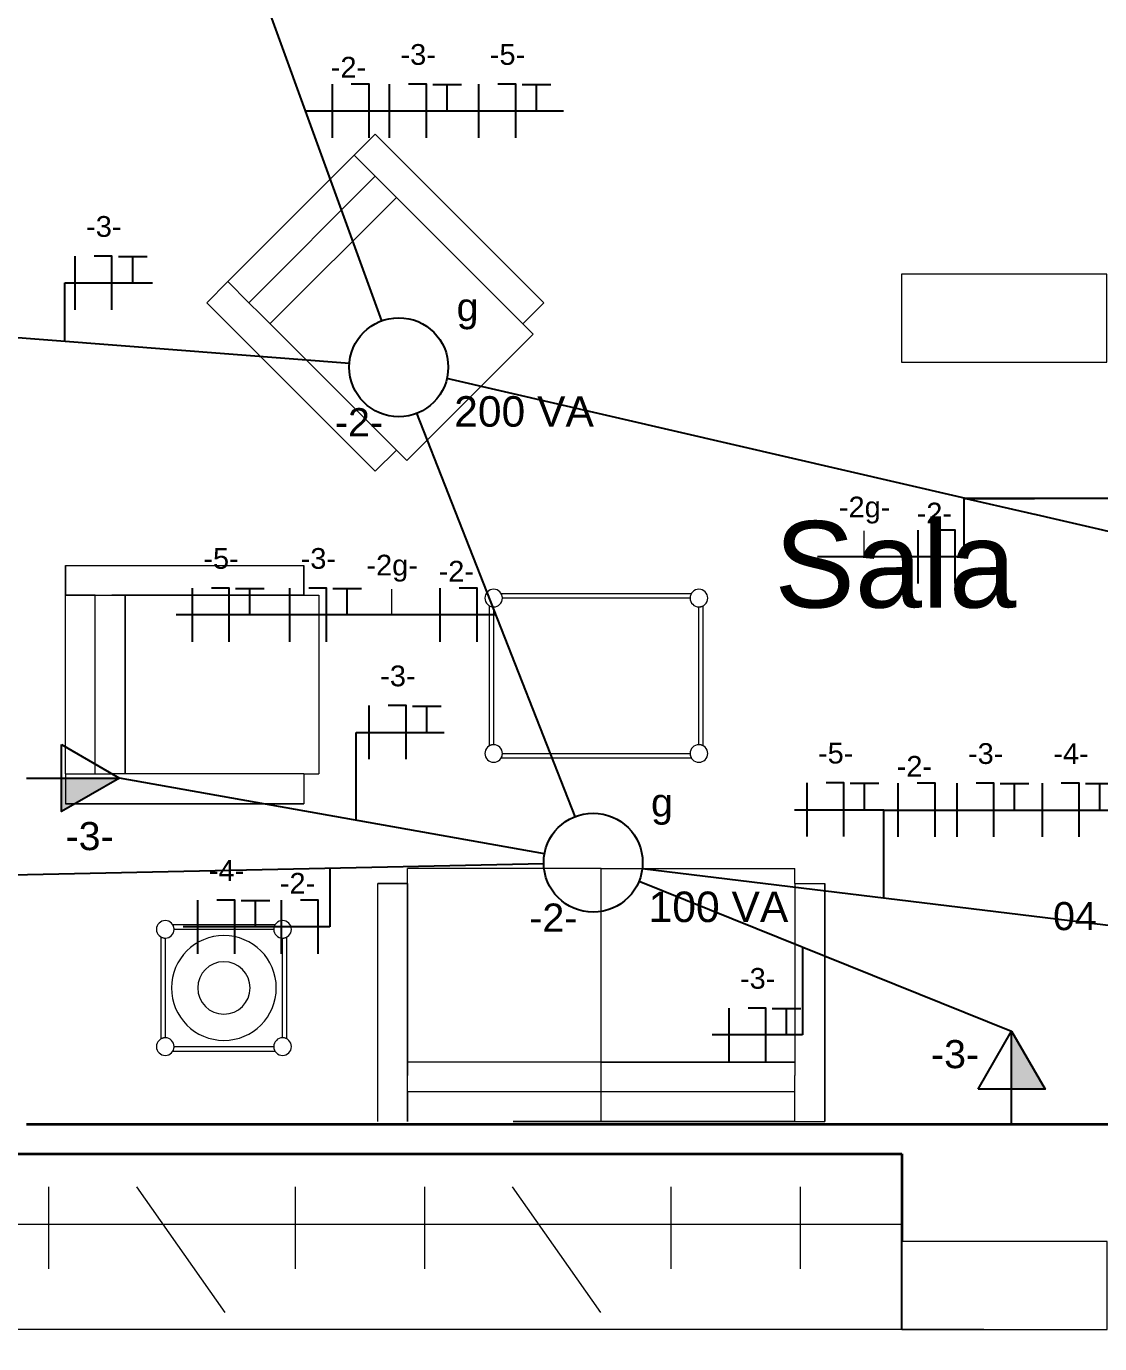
# Model space of a CAD drawing. Header units: metres. Extents: x -182 to 99, y 70 to 117.
# Drawn here: x -5.358 to -1.698, y 85.588 to 90.081 of the extents above; entities that cross this region are included whole.
import ezdxf

# ---------------------------------------------------------------- set-up
doc = ezdxf.new("R2010")
doc.units = ezdxf.units.M
doc.header["$LTSCALE"] = 0.01
for name, color, linetype, lineweight in [('A-ANNO-TEXT', 2, 'Continuous', 9), ('A-DETL', 5, 'Continuous', 9), ('A-WALL', 2, 'Continuous', 9), ('E-LITE-EQPM', 4, 'Continuous', 9), ('G-IMPT', 1, 'Continuous', 9), ('I-FURN', 6, 'Continuous', 9), ('S-COLS', 6, 'Continuous', 9)]:
    doc.layers.add(name, color=color, linetype=linetype, lineweight=lineweight)
for name, color, linetype in [('FIAÇÃO', 10, 'Continuous'), ('Força', 7, 'Continuous'), ('Iluminação', 7, 'Continuous')]:
    doc.layers.add(name, color=color, linetype=linetype)
doc.styles.add('Arial', font='arial.ttf', dxfattribs={"height": 0.29506})
doc.styles.add('Arial_2', font='arial.ttf', dxfattribs={"height": 0.258177})
doc.dimstyles.new('Diagonal', dxfattribs={"dimscale": 0.3048, "dimtxt": 0.258177, "dimasz": 1.025262, "dimexe": 0.984252, "dimexo": 0.615157, "dimgap": 0.04101, "dimtad": 1, "dimrnd": 0.01, "dimzin": 0, "dimdsep": 46, "dimtxsty": 'Arial_2', "dimblk1": 'OBLIQUE', "dimblk2": 'OBLIQUE', "dimsah": 1, "dimcen": 0.09, "dimse1": 1, "dimse2": 1, "dimazin": 0, "dimtfac": 1, "dimtix": 1, "dimtmove": 0, "dimatfit": 3, "dimfxl": 1, "dimtvp": 1, "dimtfill": 1, "dimtolj": 1, "dimtzin": 0, "dimarcsym": 2})

# ---------------------------------------------------------------- blocks, each defined once
blk = doc.blocks.new('Pilar rectangular hormigón - 300 x 700 mm-506285-Nivel 4')
at = {"layer": 'S-COLS'}
for p, q in [((0.15, 0.35), (-0.15, 0.35)), ((-0.15, 0.35), (-0.15, -0.35)), ((0.15, -0.35), (0.15, 0.35)), ((-0.15, -0.35), (0.15, -0.35))]:
    blk.add_line(p, q, dxfattribs=at)
blk = doc.blocks.new('Table basse - Verre - Table basse - Verre 2-350599-Nivel 4')
at = {"layer": 'I-FURN'}
for p, q in [((0.3393, 0.3191), (-0.3087, 0.3191)), ((-0.3497, 0.2781), (-0.3497, -0.1999)), ((-0.3347, 0.2741), (-0.3347, -0.1959)), ((0.3353, 0.3041), (-0.3047, 0.3041)), ((0.3653, -0.1959), (0.3653, 0.2741)), ((0.3803, -0.1999), (0.3803, 0.2781)), ((-0.3087, -0.2409), (0.3393, -0.2409)), ((-0.3047, -0.2259), (0.3353, -0.2259))]:
    blk.add_line(p, q, dxfattribs=at)
for centre, start, end in [((-0.3347, 0.3041), 360, 180), ((0.3653, 0.3041), 360, 180), ((-0.3347, 0.3041), 180, 360), ((0.3653, 0.3041), 180, 360), ((-0.3347, -0.2259), 360, 180), ((0.3653, -0.2259), 360, 180), ((-0.3347, -0.2259), 180, 360), ((0.3653, -0.2259), 180, 360)]:
    blk.add_arc(centre, 0.03, start, end, dxfattribs=at)
for points, knots in [([(-0.3047, 0.3041), (-0.3047, 0.3053), (-0.3048, 0.3075), (-0.3056, 0.3118), (-0.3067, 0.3151), (-0.3076, 0.317), (-0.3078, 0.3175), (-0.3079, 0.3176)], [0, 0, 0, 0, 0.1428571, 0.2857143, 0.5714286, 0.6785714, 0.7142857, 0.7142857, 0.7142857, 0.7142857]), ([(0.3385, 0.3176), (0.3383, 0.3171), (0.3377, 0.3159), (0.3367, 0.3132), (0.3356, 0.3093), (0.3353, 0.3059), (0.3353, 0.3041)], [0.2857143, 0.2857143, 0.2857143, 0.2857143, 0.4285714, 0.5714286, 0.7857143, 1, 1, 1, 1]), ([(-0.3488, 0.2776), (-0.3485, 0.2775), (-0.3477, 0.2771), (-0.3457, 0.2762), (-0.3431, 0.2753), (-0.3399, 0.2746), (-0.3376, 0.2742), (-0.3362, 0.2742), (-0.3356, 0.2741)], [0.1111111, 0.1111111, 0.1111111, 0.1111111, 0.1666667, 0.2222222, 0.3333333, 0.3888889, 0.4444444, 0.4813841, 0.4813841, 0.4813841, 0.4813841]), ([(0.3662, 0.2741), (0.3672, 0.2742), (0.3693, 0.2743), (0.3719, 0.2748), (0.3737, 0.2753), (0.375, 0.2757), (0.3762, 0.2762), (0.3776, 0.2767), (0.3787, 0.2773), (0.3792, 0.2776), (0.3794, 0.2776)], [0.5186863, 0.5186863, 0.5186863, 0.5186863, 0.5833333, 0.6527778, 0.6875, 0.7222222, 0.7569444, 0.7916667, 0.8611111, 0.8888889, 0.8888889, 0.8888889, 0.8888889]), ([(-0.3356, -0.1959), (-0.3366, -0.1959), (-0.3387, -0.1961), (-0.3412, -0.1966), (-0.3431, -0.1971), (-0.3444, -0.1975), (-0.3456, -0.1979), (-0.3469, -0.1985), (-0.348, -0.199), (-0.3486, -0.1993), (-0.3488, -0.1994)], [0.5186159, 0.5186159, 0.5186159, 0.5186159, 0.5833333, 0.6527778, 0.6875, 0.7222222, 0.7569444, 0.7916667, 0.8611111, 0.8888889, 0.8888889, 0.8888889, 0.8888889]), ([(0.3794, -0.1994), (0.3791, -0.1992), (0.3783, -0.1988), (0.3764, -0.1979), (0.3737, -0.197), (0.3705, -0.1963), (0.3683, -0.196), (0.3668, -0.1959), (0.3662, -0.1959)], [0.1111111, 0.1111111, 0.1111111, 0.1111111, 0.1666667, 0.2222222, 0.3333333, 0.3888889, 0.4444444, 0.4813137, 0.4813137, 0.4813137, 0.4813137]), ([(-0.3079, -0.2394), (-0.3076, -0.2389), (-0.3071, -0.2377), (-0.306, -0.2349), (-0.305, -0.231), (-0.3047, -0.2276), (-0.3047, -0.2259)], [0.2857143, 0.2857143, 0.2857143, 0.2857143, 0.4285714, 0.5714286, 0.7857143, 1, 1, 1, 1]), ([(0.3353, -0.2259), (0.3353, -0.227), (0.3355, -0.2293), (0.3362, -0.2336), (0.3373, -0.2369), (0.3382, -0.2387), (0.3385, -0.2392), (0.3385, -0.2394)], [0, 0, 0, 0, 0.1428571, 0.2857143, 0.5714286, 0.6785714, 0.7142857, 0.7142857, 0.7142857, 0.7142857])]:
    blk.add_open_spline(points, degree=3, knots=knots, dxfattribs=at)
blk = doc.blocks.new('Couch02 - 12ZCOU02_dwg-402647-Nivel 4')
at = {"layer": 'G-IMPT'}
for p, q in [((0, 0.762), (0.8128, 0.762)), ((0, 0.762), (0.8128, 0.762)), ((0.8128, 0.6604), (0.8128, 0.762)), ((0.8128, 0.762), (0.8128, 0.6604)), ((0, 0.6604), (0.1016, 0.6604)), ((0.1016, 0.6604), (0, 0.6604)), ((0.1016, 0), (0.1016, 0.6604)), ((0.1016, 0), (0.1016, 0.6604)), ((0.1016, 0.6604), (0.1577, 0.6604)), ((0.1016, 0.6604), (0.1577, 0.6604)), ((0.1577, 0.6604), (0.8128, 0.6604)), ((0.8128, 0.6604), (0.1577, 0.6604)), ((0.2032, 0), (0.2032, 0.6604)), ((0.2032, 0), (0.2032, 0.6604)), ((0.8128, 0.6604), (0.8636, 0.6604)), ((0.8128, 0.6604), (0.8636, 0.6604)), ((0.8636, 0), (0.8636, 0.6604)), ((0.8636, 0), (0.8636, 0.6604)), ((0, 0), (0, 0.3)), ((0, 0.3), (0, -0.6604)), ((0, -0.6604), (0, 0)), ((0, 0), (0.1016, 0)), ((0.1016, -0.6604), (0.1016, 0)), ((0.1016, -0.6604), (0.1016, 0)), ((0.1016, 0), (0.2032, 0)), ((0.2032, 0), (0.2032, -0.6604)), ((0.2032, 0), (0.8636, 0)), ((0.2032, -0.6604), (0.2032, 0)), ((0.8636, 0), (0.8636, -0.6604)), ((0.8636, 0), (0.8636, -0.6604)), ((0, -0.6604), (0, -0.762)), ((0, -0.6604), (0.1016, -0.6604)), ((0, -0.6604), (0, -0.762)), ((0, -0.6604), (0.1016, -0.6604)), ((0.1016, -0.6604), (0.1577, -0.6604)), ((0.1016, -0.6604), (0.1577, -0.6604)), ((0.8128, -0.6604), (0.1577, -0.6604)), ((0.8128, -0.6604), (0.1577, -0.6604)), ((0.8128, -0.6604), (0.8128, -0.762)), ((0.8128, -0.6604), (0.8636, -0.6604)), ((0.8128, -0.6604), (0.8128, -0.762)), ((0.8128, -0.6604), (0.8636, -0.6604)), ((0.8128, -0.762), (0, -0.762)), ((0, -0.762), (0.8128, -0.762))]:
    blk.add_line(p, q, dxfattribs=at)
blk = doc.blocks.new('Couch02 - Couch02-403005-Nivel 4')
blk.add_blockref('Couch02 - 12ZCOU02_dwg-402647-Nivel 4', (0, 0))
blk = doc.blocks.new('Couch01 - 12ZCOU01_dwg-205772-Nivel 4')
at = {"layer": 'G-IMPT'}
for p, q in [((0, 0.3048), (0, 0.4064)), ((0, 0.4064), (0.8128, 0.4064)), ((0, 0.4064), (0, 0.3048)), ((0, 0.4064), (0.8128, 0.4064)), ((0.8128, 0.3048), (0.8128, 0.4064)), ((0.8128, 0.4064), (0.8128, 0.3048)), ((0, -0.3048), (0, 0.3048)), ((0, 0.3048), (0.1016, 0.3048)), ((0, -0.3048), (0, 0.3048)), ((0.1016, 0.3048), (0, 0.3048)), ((0.1016, -0.3048), (0.1016, 0.3048)), ((0.1016, -0.3048), (0.1016, 0.3048)), ((0.1016, 0.3048), (0.1577, 0.3048)), ((0.1016, 0.3048), (0.1577, 0.3048)), ((0.1577, 0.3048), (0.8128, 0.3048)), ((0.8128, 0.3048), (0.1577, 0.3048)), ((0.2032, 0.3048), (0.2032, -0.3048)), ((0.2032, -0.3048), (0.2032, 0.3048)), ((0.8128, 0.3048), (0.8636, 0.3048)), ((0.8128, 0.3048), (0.8636, 0.3048)), ((0.8636, 0.3048), (0.8636, -0.3048)), ((0.8636, 0.3048), (0.8636, -0.3048)), ((0, -0.3048), (0, -0.4064)), ((0, -0.3048), (0.1016, -0.3048)), ((0, -0.3048), (0, -0.4064)), ((0, -0.3048), (0.1016, -0.3048)), ((0.1016, -0.3048), (0.1577, -0.3048)), ((0.1016, -0.3048), (0.1577, -0.3048)), ((0.8128, -0.3048), (0.1577, -0.3048)), ((0.8128, -0.3048), (0.1577, -0.3048)), ((0.8128, -0.3048), (0.8128, -0.4064)), ((0.8128, -0.3048), (0.8636, -0.3048)), ((0.8128, -0.3048), (0.8128, -0.4064)), ((0.8128, -0.3048), (0.8636, -0.3048)), ((0.8128, -0.4064), (0, -0.4064)), ((0, -0.4064), (0.8128, -0.4064))]:
    blk.add_line(p, q, dxfattribs=at)
blk = doc.blocks.new('Couch01 - Couch01-206132-Nivel 4')
blk.add_blockref('Couch01 - 12ZCOU01_dwg-205772-Nivel 4', (0, 0))
blk = doc.blocks.new('Table basse - Verre - Table basse - Verre 3-523687-Nivel 4')
at = {"layer": 'I-FURN'}
for p, q in [((0.1893, 0.2541), (-0.1587, 0.2541)), ((0.1853, 0.2391), (-0.154, 0.2391)), ((-0.1997, 0.2131), (-0.1997, -0.1349)), ((-0.1847, 0.2091), (-0.1847, -0.1309)), ((0.2153, -0.1309), (0.2153, 0.2091)), ((0.2303, -0.1349), (0.2303, 0.2131)), ((-0.1587, -0.1759), (0.1893, -0.1759)), ((-0.154, -0.1609), (0.1853, -0.1609))]:
    blk.add_line(p, q, dxfattribs=at)
for centre, start, end in [((-0.1847, 0.2391), 360, 180), ((-0.1847, 0.2391), 180, 360), ((0.2153, 0.2391), 360, 180), ((0.2153, 0.2391), 180, 360), ((-0.1847, -0.1609), 360, 180), ((0.2153, -0.1609), 360, 180), ((-0.1847, -0.1609), 180, 360), ((0.2153, -0.1609), 180, 360)]:
    blk.add_arc(centre, 0.03, start, end, dxfattribs=at)
for points, knots in [([(-0.1547, 0.2391), (-0.1547, 0.2403), (-0.1548, 0.2425), (-0.1556, 0.2468), (-0.1567, 0.2501), (-0.1576, 0.252), (-0.1578, 0.2525), (-0.1579, 0.2526)], [0, 0, 0, 0, 0.1428571, 0.2857143, 0.5714286, 0.6785714, 0.7142857, 0.7142857, 0.7142857, 0.7142857]), ([(0.1885, 0.2526), (0.1883, 0.2521), (0.1877, 0.2509), (0.1867, 0.2482), (0.1856, 0.2443), (0.1853, 0.2409), (0.1853, 0.2391)], [0.2857143, 0.2857143, 0.2857143, 0.2857143, 0.4285714, 0.5714286, 0.7857143, 1, 1, 1, 1]), ([(-0.1988, 0.2126), (-0.1985, 0.2125), (-0.1977, 0.2121), (-0.1957, 0.2112), (-0.1931, 0.2103), (-0.1899, 0.2096), (-0.1876, 0.2092), (-0.1862, 0.2092), (-0.1856, 0.2091)], [0.1111111, 0.1111111, 0.1111111, 0.1111111, 0.1666667, 0.2222222, 0.3333333, 0.3888889, 0.4444444, 0.4813841, 0.4813841, 0.4813841, 0.4813841]), ([(0.2162, 0.2091), (0.2172, 0.2092), (0.2193, 0.2093), (0.2214, 0.2097), (0.2223, 0.21)], [0.5186863, 0.5186863, 0.5186863, 0.5186863, 0.5833333, 0.6527169, 0.6527169, 0.6527169, 0.6527169]), ([(0.2229, 0.2101), (0.2232, 0.2102), (0.2239, 0.2104), (0.225, 0.2107), (0.2262, 0.2112), (0.2276, 0.2117), (0.2287, 0.2123), (0.2292, 0.2126), (0.2294, 0.2126)], [0.6666667, 0.6666667, 0.6666667, 0.6666667, 0.6875, 0.7222222, 0.7569444, 0.7916667, 0.8611111, 0.8888889, 0.8888889, 0.8888889, 0.8888889]), ([(-0.1856, -0.1309), (-0.1866, -0.1309), (-0.1887, -0.1311), (-0.1912, -0.1316), (-0.1931, -0.1321), (-0.1944, -0.1325), (-0.1956, -0.1329), (-0.1969, -0.1335), (-0.198, -0.134), (-0.1986, -0.1343), (-0.1988, -0.1344)], [0.5186159, 0.5186159, 0.5186159, 0.5186159, 0.5833333, 0.6527778, 0.6875, 0.7222222, 0.7569444, 0.7916667, 0.8611111, 0.8888889, 0.8888889, 0.8888889, 0.8888889]), ([(0.2223, -0.1317), (0.2217, -0.1316), (0.2203, -0.1313), (0.2183, -0.131), (0.2168, -0.1309), (0.2162, -0.1309)], [0.3472831, 0.3472831, 0.3472831, 0.3472831, 0.3888889, 0.4444444, 0.4813137, 0.4813137, 0.4813137, 0.4813137]), ([(0.2294, -0.1344), (0.2291, -0.1342), (0.2283, -0.1338), (0.2264, -0.1329), (0.2244, -0.1322), (0.2229, -0.1318)], [0.1111111, 0.1111111, 0.1111111, 0.1111111, 0.1666667, 0.2222222, 0.3333333, 0.3333333, 0.3333333, 0.3333333]), ([(-0.1579, -0.1744), (-0.1576, -0.1739), (-0.1571, -0.1727), (-0.156, -0.1699), (-0.155, -0.166), (-0.1547, -0.1626), (-0.1547, -0.1609)], [0.2857143, 0.2857143, 0.2857143, 0.2857143, 0.4285714, 0.5714286, 0.7857143, 1, 1, 1, 1]), ([(0.1853, -0.1609), (0.1853, -0.162), (0.1855, -0.1643), (0.1862, -0.1686), (0.1873, -0.1719), (0.1882, -0.1737), (0.1885, -0.1742), (0.1885, -0.1744)], [0, 0, 0, 0, 0.1428571, 0.2857143, 0.5714286, 0.6785714, 0.7142857, 0.7142857, 0.7142857, 0.7142857])]:
    blk.add_open_spline(points, degree=3, knots=knots, dxfattribs=at)
blk = doc.blocks.new('Lampe de bureau - 05 - Incandescente 60 watts -550985-Nivel 4')
at = {"layer": 'E-LITE-EQPM'}
for radius, start, end in [(0.1787, 360, 180), (0.0894, 360, 180), (0.1787, 180, 360), (0.0894, 180, 360)]:
    blk.add_arc((0, 0), radius, start, end, dxfattribs=at)
blk = doc.blocks.new('_Oblique')
at = {"color": 0, "linetype": 'ByBlock', "lineweight": -2}
blk.add_line((-0.5, -0.5), (0.5, 0.5), dxfattribs=at)
blk = doc.blocks.new('*D473')
at = {"color": 0, "lineweight": -2, "transparency": 16777216}
blk.add_line((17.086, 110.44), (17.086, 81.2458), dxfattribs=at)
at = {"layer": 'Defpoints', "color": 0, "transparency": 16777216}
for p in [(8.3862, 110.44), (-2.4818, 81.2458), (17.086, 81.2458)]:
    blk.add_point(p, dxfattribs=at)
at = {"color": 0, "lineweight": -2, "transparency": 16777216, "xscale": 0.3124999999999999, "yscale": 0.3124999999999999, "zscale": 0.3124999999999999}
for p, rotation in [((17.086, 110.44), 90), ((17.086, 81.2458), 270)]:
    blk.add_blockref('_Oblique', p, dxfattribs=dict(at, rotation=rotation))
at = {"color": 0, "transparency": 16777216, "insert": (16.9417, 95.8429), "char_height": 0.25818, "attachment_point": 5, "rotation": 90, "style": 'Arial_2', "bg_fill": 3, "box_fill_scale": 1.1, "bg_fill_color": 256, "bg_fill_true_color": 13158600, "bg_fill_transparency": 0}
blk.add_mtext('\\A1;29.19', dxfattribs=at)
blk = doc.blocks.new('*D571')
at = {"color": 0, "lineweight": -2, "transparency": 16777216}
blk.add_line((-11.7839, 111.63), (-11.7839, 81.2458), dxfattribs=at)
at = {"layer": 'Defpoints', "color": 0, "transparency": 16777216}
for p in [(-4.4829, 111.63), (-11.7839, 81.2458), (-4.4729, 81.2458)]:
    blk.add_point(p, dxfattribs=at)
at = {"color": 0, "lineweight": -2, "transparency": 16777216, "xscale": 0.3124999999999999, "yscale": 0.3124999999999999, "zscale": 0.3124999999999999}
for p, rotation in [((-11.7839, 111.63), 90), ((-11.7839, 81.2458), 270)]:
    blk.add_blockref('_Oblique', p, dxfattribs=dict(at, rotation=rotation))
at = {"color": 0, "transparency": 16777216, "insert": (-11.9283, 96.4379), "char_height": 0.25818, "attachment_point": 5, "rotation": 90, "style": 'Arial_2', "bg_fill": 3, "box_fill_scale": 1.1, "bg_fill_color": 256, "bg_fill_true_color": 13158600, "bg_fill_transparency": 0}
blk.add_mtext('\\A1;30.38', dxfattribs=at)
blk = doc.blocks.new('*D574')
at = {"color": 0, "lineweight": -2, "transparency": 16777216}
blk.add_line((-10.7839, 104.0572), (-10.7839, 86.2359), dxfattribs=at)
at = {"layer": 'Defpoints', "color": 0, "transparency": 16777216}
for p in [(-5.0229, 104.0572), (-10.7839, 86.2359), (-5.0229, 86.2359)]:
    blk.add_point(p, dxfattribs=at)
at = {"color": 0, "lineweight": -2, "transparency": 16777216, "xscale": 0.3124999999999999, "yscale": 0.3124999999999999, "zscale": 0.3124999999999999}
for p, rotation in [((-10.7839, 104.0572), 90), ((-10.7839, 86.2359), 270)]:
    blk.add_blockref('_Oblique', p, dxfattribs=dict(at, rotation=rotation))
at = {"color": 0, "transparency": 16777216, "insert": (-10.9282, 95.1466), "char_height": 0.25818, "attachment_point": 5, "rotation": 90, "style": 'Arial_2', "bg_fill": 3, "box_fill_scale": 1.1, "bg_fill_color": 256, "bg_fill_true_color": 13158600, "bg_fill_transparency": 0}
blk.add_mtext('\\A1;17.82', dxfattribs=at)
blk = doc.blocks.new('*D575')
at = {"color": 0, "lineweight": -2, "transparency": 16777216}
blk.add_line((-10.7839, 86.2359), (-10.7839, 82.1358), dxfattribs=at)
at = {"layer": 'Defpoints', "color": 0, "transparency": 16777216}
for p in [(-5.0229, 86.2359), (-10.7839, 82.1358), (-5.0229, 82.1358)]:
    blk.add_point(p, dxfattribs=at)
at = {"color": 0, "lineweight": -2, "transparency": 16777216, "xscale": 0.3124999999999999, "yscale": 0.3124999999999999, "zscale": 0.3124999999999999}
for p, rotation in [((-10.7839, 86.2359), 90), ((-10.7839, 82.1358), 270)]:
    blk.add_blockref('_Oblique', p, dxfattribs=dict(at, rotation=rotation))
at = {"color": 0, "transparency": 16777216, "insert": (-10.9282, 84.1859), "char_height": 0.25818, "attachment_point": 5, "rotation": 90, "style": 'Arial_2', "bg_fill": 3, "box_fill_scale": 1.1, "bg_fill_color": 256, "bg_fill_true_color": 13158600, "bg_fill_transparency": 0}
blk.add_mtext('\\A1;4.10', dxfattribs=at)
blk = doc.blocks.new('*D589')
at = {"color": 0, "lineweight": -2, "transparency": 16777216}
blk.add_line((-9.7839, 86.2359), (-9.7839, 82.3358), dxfattribs=at)
at = {"layer": 'Defpoints', "color": 0, "transparency": 16777216}
for p in [(-5.7839, 86.2359), (-9.7839, 82.3358), (-4.7229, 82.3358)]:
    blk.add_point(p, dxfattribs=at)
at = {"color": 0, "lineweight": -2, "transparency": 16777216, "xscale": 0.3124999999999999, "yscale": 0.3124999999999999, "zscale": 0.3124999999999999}
for p, rotation in [((-9.7839, 86.2359), 90), ((-9.7839, 82.3358), 270)]:
    blk.add_blockref('_Oblique', p, dxfattribs=dict(at, rotation=rotation))
at = {"color": 0, "transparency": 16777216, "insert": (-9.9283, 84.2859), "char_height": 0.25818, "attachment_point": 5, "rotation": 90, "style": 'Arial_2', "bg_fill": 3, "box_fill_scale": 1.1, "bg_fill_color": 256, "bg_fill_true_color": 13158600, "bg_fill_transparency": 0}
blk.add_mtext('\\A1;3.90', dxfattribs=at)
blk = doc.blocks.new('*D596')
at = {"color": 0, "lineweight": -2, "transparency": 16777216}
blk.add_line((-8.7839, 86.6859), (-8.7839, 81.2458), dxfattribs=at)
at = {"layer": 'Defpoints', "color": 0, "transparency": 16777216}
for p in [(-5.7839, 86.6859), (-8.7839, 81.2458), (-4.4729, 81.2458)]:
    blk.add_point(p, dxfattribs=at)
at = {"color": 0, "lineweight": -2, "transparency": 16777216, "xscale": 0.3124999999999999, "yscale": 0.3124999999999999, "zscale": 0.3124999999999999}
for p, rotation in [((-8.7839, 86.6859), 90), ((-8.7839, 81.2458), 270)]:
    blk.add_blockref('_Oblique', p, dxfattribs=dict(at, rotation=rotation))
at = {"color": 0, "transparency": 16777216, "insert": (-8.9277, 83.9659), "char_height": 0.25818, "attachment_point": 5, "rotation": 90, "style": 'Arial_2', "bg_fill": 3, "box_fill_scale": 1.1, "bg_fill_color": 256, "bg_fill_true_color": 13158600, "bg_fill_transparency": 0}
blk.add_mtext('\\A1;5.44', dxfattribs=at)
blk = doc.blocks.new('Pilar rectangular hormigón - 300 x 700 mm-506285-Planta Baja')
at = {"layer": 'S-COLS'}
for p, q in [((0.15, 0.35), (-0.15, 0.35)), ((-0.15, 0.35), (-0.15, -0.35)), ((0.15, -0.35), (0.15, 0.35)), ((-0.15, -0.35), (0.15, -0.35))]:
    blk.add_line(p, q, dxfattribs=at)
blk = doc.blocks.new('F-N')
at = {"layer": 'FIAÇÃO'}
blk.add_line((2561.97, 1254.62), (2561.97, 1275.44), dxfattribs=at)
at = {"layer": 'FIAÇÃO', "color": 5}
blk.add_lwpolyline([(2576.26, 1254.62), (2576.26, 1275.44), (2569.32, 1275.44)], dxfattribs=at)
blk = doc.blocks.new('F-N-T')
at = {"layer": 'FIAÇÃO', "color": 1}
blk.add_line((2561.97, 1284.08), (2561.97, 1304.9), dxfattribs=at)
at = {"layer": 'FIAÇÃO', "color": 3}
blk.add_line((2584.31, 1294.33), (2584.31, 1304.75), dxfattribs=at)
at = {"layer": 'FIAÇÃO', "color": 5}
blk.add_lwpolyline([(2576.26, 1284.08), (2576.26, 1304.9), (2569.32, 1304.9)], dxfattribs=at)
at = {"layer": 'FIAÇÃO', "color": 3}
blk.add_lwpolyline([(2578.75, 1304.75), (2584.31, 1304.75), (2589.86, 1304.75)], dxfattribs=at)

msp = doc.modelspace()

# ---------------------------------------------------------------- linework, layer by layer
msp.add_line((-2.3725, 85.6359), (-2.3725, 86.2359))
at = {"layer": 'A-DETL'}
for p, q in [((-5.282, 86.1232), (-5.282, 85.8432)), ((-4.982, 86.1232), (-4.6814, 85.6939)), ((-4.4414, 86.1232), (-4.4414, 85.8432)), ((-4.0006, 86.1232), (-4.0006, 85.8432)), ((-3.7006, 86.1232), (-3.4, 85.6939)), ((-3.16, 86.1232), (-3.16, 85.8432)), ((-2.7192, 86.1232), (-2.7192, 85.8432)), ((-2.3725, 85.9939), (-5.7229, 85.9939)), ((-2.0929, 85.6359), (-5.7229, 85.6359))]:
    msp.add_line(p, q, dxfattribs=at)
at = {"layer": 'A-WALL', "color": 7, "lineweight": 35}
for p, q in [((-1.4929, 86.3359), (-5.3579, 86.3359)), ((-5.7229, 86.2359), (-2.3725, 86.2359))]:
    msp.add_line(p, q, dxfattribs=at)
at = {"layer": 'FIAÇÃO', "color": 0, "ltscale": 0.5}
msp.add_line((-3.9058, 89.7925), (-3.526, 89.7925), dxfattribs=at)
at = {"layer": 'FIAÇÃO', "color": 18, "lineweight": 20, "true_color": 0x000000}
msp.add_line((-4.1117, 88.0735), (-4.1117, 88.1619), dxfattribs=at)
at = {"layer": 'Força', "color": 0, "ltscale": 0.5}
for p, q in [((-4.2326, 87.3728), (-4.2326, 87.6728)), ((-4.2326, 87.6728), (-3.9326, 87.6728)), ((-2.7114, 86.9411), (-2.7114, 86.6411)), ((-2.7114, 86.6411), (-3.0192, 86.6411))]:
    msp.add_line(p, q, dxfattribs=at)
at = {"layer": 'Iluminação', "color": 0, "ltscale": 0.5}
for p, q in [((-4.4058, 89.7925), (-3.9058, 89.7925)), ((-3.4865, 87.3857), (-4.0262, 88.7612)), ((-3.7564, 88.0735), (-4.2564, 88.0735)), ((-4.3226, 87.2091), (-4.3226, 87.0091))]:
    msp.add_line(p, q, dxfattribs=at)
at = {"layer": 'Iluminação'}
for centre in [(-4.0879, 88.9183), (-3.4249, 87.2286)]:
    msp.add_circle(centre, 0.1688, dxfattribs=at)

# ---------------------------------------------------------------- block references
at = {"layer": 'E-LITE-EQPM'}
msp.add_blockref('Lampe de bureau - 05 - Incandescente 60 watts -550985-Nivel 4', (-4.6841, 86.8011), dxfattribs=at)
at = {"layer": 'FIAÇÃO', "lineweight": 20, "xscale": 0.008784106945095342, "yscale": 0.008784106945095342, "zscale": 0.008784106945095342}
for name, p in [('F-N', (-26.8188, 78.6803)), ('F-N-T', (-26.6238, 78.4216)), ('F-N-T', (-26.3193, 78.4216)), ('F-N', (-26.4511, 76.9613)), ('F-N-T', (-26.693, 76.3018)), ('F-N-T', (-25.466, 75.2702))]:
    msp.add_blockref(name, p, dxfattribs=at)
at = {"layer": 'I-FURN'}
for name, p, rotation in [('Couch01 - Couch01-206132-Nivel 4', (-4.4553, 89.4259), 314.999999999999), ('Couch02 - Couch02-403005-Nivel 4', (-3.3973, 86.3452), 89.99999999999905)]:
    msp.add_blockref(name, p, dxfattribs=dict(at, rotation=rotation))
for name, p in [('Couch01 - Couch01-206132-Nivel 4', (-5.2243, 87.8359)), ('Table basse - Verre - Table basse - Verre 2-350599-Nivel 4', (-3.4296, 87.8268)), ('Table basse - Verre - Table basse - Verre 3-523687-Nivel 4', (-4.6994, 86.762))]:
    msp.add_blockref(name, p, dxfattribs=at)
at = {"layer": 'S-COLS', "rotation": 269.9999999999996}
msp.add_blockref('Pilar rectangular hormigón - 300 x 700 mm-506285-Nivel 4', (-2.0229, 89.0859), dxfattribs=at)

# ---------------------------------------------------------------- texts
at = {"layer": 'FIAÇÃO', "lineweight": 20, "style": 'Arial'}
for s, p in [('-3-', (-4.0819, 89.9498)), ('-5-', (-3.7774, 89.9498)), ('-2-', (-4.3197, 89.9063)), ('-3-', (-4.4224, 88.2308)), ('-2g-', (-4.1982, 88.208)), ('-2-', (-3.952, 88.1873)), ('-3-', (-4.1512, 87.8301)), ('-5-', (-2.6582, 87.5667)), ('-3-', (-2.9242, 86.7984))]:
    msp.add_text(s, height=0.07075, dxfattribs=at).set_placement(p)
at = {"layer": 'Iluminação', "lineweight": 20, "style": 'Arial'}
for s, height, p in [('g', 0.0959, (-3.8905, 89.0758)), ('-2-', 0.09589, (-4.3055, 88.6829)), ('g', 0.0959, (-3.2275, 87.386)), ('-2-', 0.09589, (-3.6425, 86.9932))]:
    msp.add_text(s, height=height, dxfattribs=at).set_placement(p)
at = {"layer": 'Iluminação', "lineweight": 20, "char_height": 0.104025, "width": 0.595396, "attachment_point": 8, "style": 'Arial'}
for s, insert in [('{\\H0.0275x;\\P\\P}200 VA', (-3.6606, 88.7141)), ('{\\H0.0275x;\\P\\P}100 VA', (-2.9976, 87.0244))]:
    msp.add_mtext(s, dxfattribs=dict(at, insert=insert))

# ---------------------------------------------------------------- next in the draw order: dimensions: what is measured, and where the dimension line sits
at = {"color": 1}
for base, p1, p2, picture, middle in [((-11.7839, 81.2458), (-4.4829, 111.63), (-4.4729, 81.2458), '*D571', (-11.9283, 96.4379)), ((17.086, 81.2458), (8.3862, 110.44), (-2.4818, 81.2458), '*D473', (16.9417, 95.8429))]:
    dim = msp.add_linear_dim(base=base, p1=p1, p2=p2, angle=90, dimstyle='Diagonal', override={"dimpost": '<>'}, dxfattribs=at)
    dim.commit()
    dim.dimension.update_dxf_attribs({"geometry": picture, "text_midpoint": middle})

# ---------------------------------------------------------------- next in the draw order: hatches: boundary and pattern name
at = {"layer": 'Iluminação'}
msp.add_hatch(color=256, dxfattribs=at).paths.add_polyline_path([(-1.9978, 86.6536), (-1.9978, 86.4558), (-1.8837, 86.4558)])

# ---------------------------------------------------------------- next in the draw order: linework, layer by layer
at = {"layer": 'A-WALL', "color": 7, "lineweight": 35}
msp.add_line((-2.3725, 86.2359), (-2.3725, 85.9359), dxfattribs=at)
at = {"layer": 'FIAÇÃO', "color": 0, "ltscale": 0.5}
msp.add_line((-2.4339, 87.408), (-2.7384, 87.408), dxfattribs=at)
at = {"layer": 'Força', "color": 0, "ltscale": 0.5}
for p, q in [((-4.2564, 88.0735), (-4.8472, 88.0735)), ((-1.9339, 87.408), (-1.5789, 87.408)), ((-3.2683, 87.1656), (-1.9978, 86.6536))]:
    msp.add_line(p, q, dxfattribs=at)
at = {"layer": 'Iluminação', "color": 0, "ltscale": 0.5}
for p, q in [((-4.1456, 89.0769), (-4.666, 90.508)), ((-2.4339, 87.108), (-2.4339, 87.408)), ((-2.4339, 87.408), (-1.9339, 87.408)), ((-3.2573, 87.2082), (-1.4429, 86.9873)), ((-4.3226, 87.0091), (-4.8226, 87.0091))]:
    msp.add_line(p, q, dxfattribs=at)
at = {"layer": 'Iluminação'}
msp.add_line((-1.9978, 86.3359), (-1.9978, 86.6536), dxfattribs=at)
msp.add_lwpolyline([(-2.112, 86.4558), (-1.9978, 86.6536), (-1.8837, 86.4558)], close=True, dxfattribs=at)

# ---------------------------------------------------------------- next in the draw order: block references
at = {"layer": 'FIAÇÃO', "lineweight": 20, "xscale": 0.008784106945095342, "yscale": 0.008784106945095342, "zscale": 0.008784106945095342}
for name, p in [('F-N-T', (-27.2961, 76.7026)), ('F-N-T', (-26.9642, 76.7026)), ('F-N-T', (-25.2, 76.0384)), ('F-N', (-24.8889, 76.2958)), ('F-N-T', (-24.6885, 76.0371)), ('F-N-T', (-24.3976, 76.0371)), ('F-N-T', (-27.2773, 75.6381)), ('F-N', (-26.9925, 75.8969))]:
    msp.add_blockref(name, p, dxfattribs=at)
at = {"layer": 'S-COLS', "rotation": 269.9999999999996}
msp.add_blockref('Pilar rectangular hormigón - 300 x 700 mm-506285-Planta Baja', (-2.0225, 85.7859), dxfattribs=at)

# ---------------------------------------------------------------- next in the draw order: texts
at = {"layer": 'A-ANNO-TEXT', "color": 7, "insert": (-2.8072, 88.3936), "char_height": 0.29506, "width": 0.814346, "attachment_point": 1, "line_spacing_factor": 0.938532, "style": 'Arial', "bg_fill": 3, "box_fill_scale": 1.25, "bg_fill_color": 7, "bg_fill_transparency": 0}
msp.add_mtext('Sala', dxfattribs=at)
at = {"layer": 'FIAÇÃO', "lineweight": 20, "style": 'Arial'}
for s, p in [('-5-', (-4.7543, 88.2308)), ('-3-', (-2.1467, 87.5653)), ('-4-', (-1.8558, 87.5653)), ('-2-', (-2.3899, 87.5218)), ('-4-', (-4.7354, 87.1664)), ('-2-', (-4.4935, 87.1229))]:
    msp.add_text(s, height=0.07075, dxfattribs=at).set_placement(p)
at = {"layer": 'Iluminação', "lineweight": 20, "style": 'Arial'}
for s, p in [('04', (-1.8565, 86.9983)), ('-3-', (-2.2726, 86.5275))]:
    msp.add_text(s, height=0.09589, dxfattribs=at).set_placement(p)

# ---------------------------------------------------------------- next in the draw order: dimensions: what is measured, and where the dimension line sits
at = {"color": 1}
dim = msp.add_linear_dim(base=(-10.7839, 86.2359), p1=(-5.0229, 104.0572), p2=(-5.0229, 86.2359), angle=90, dimstyle='Diagonal', override={"dimpost": '<>', "dimtmove": 1}, dxfattribs=at)
dim.commit()
dim.dimension.update_dxf_attribs({"geometry": '*D574', "text_midpoint": (-10.9282, 95.1466)})

# ---------------------------------------------------------------- next in the draw order: hatches: boundary and pattern name
at = {"layer": 'Iluminação'}
msp.add_hatch(color=256, dxfattribs=at).paths.add_polyline_path([(-5.0402, 87.5169), (-5.238, 87.5169), (-5.238, 87.4028)])

# ---------------------------------------------------------------- next in the draw order: linework, layer by layer
at = {"layer": 'FIAÇÃO', "color": 0, "ltscale": 0.5}
for p, q in [((-5.2271, 89.0059), (-5.2271, 89.2059)), ((-5.2271, 89.2059), (-4.9271, 89.2059)), ((-2.1604, 88.4717), (-1.6604, 88.4717))]:
    msp.add_line(p, q, dxfattribs=at)
at = {"layer": 'FIAÇÃO', "color": 18, "lineweight": 20, "true_color": 0x000000}
msp.add_line((-2.5006, 88.2717), (-2.5006, 88.3601), dxfattribs=at)
at = {"layer": 'Força', "color": 0, "ltscale": 0.5}
for p, q in [((-4.2562, 88.9313), (-6.3663, 89.0935)), ((-3.591, 87.2583), (-5.0402, 87.5169))]:
    msp.add_line(p, q, dxfattribs=at)
at = {"layer": 'Iluminação', "color": 0, "ltscale": 0.5}
for p, q in [((-0.3973, 88.0631), (-3.9235, 88.8803)), ((-2.1604, 88.4717), (-2.1604, 88.2717)), ((-2.1604, 88.2717), (-2.6604, 88.2717)), ((-3.5936, 87.225), (-5.9022, 87.1746))]:
    msp.add_line(p, q, dxfattribs=at)
at = {"layer": 'Iluminação'}
msp.add_line((-5.3579, 87.5169), (-5.0402, 87.5169), dxfattribs=at)
msp.add_lwpolyline([(-5.238, 87.6311), (-5.0402, 87.5169), (-5.238, 87.4028)], close=True, dxfattribs=at)

# ---------------------------------------------------------------- next in the draw order: block references
at = {"layer": 'FIAÇÃO', "lineweight": 20, "xscale": 0.008784106945095342, "yscale": 0.008784106945095342, "zscale": 0.008784106945095342}
for name, p in [('F-N-T', (-27.696, 77.835)), ('F-N', (-24.8208, 77.1595))]:
    msp.add_blockref(name, p, dxfattribs=at)

# ---------------------------------------------------------------- next in the draw order: texts
at = {"layer": 'FIAÇÃO', "lineweight": 20, "style": 'Arial'}
for s, p in [('-3-', (-5.1541, 89.3632)), ('-2g-', (-2.587, 88.4062)), ('-2-', (-2.3217, 88.3855))]:
    msp.add_text(s, height=0.07075, dxfattribs=at).set_placement(p)
at = {"layer": 'Iluminação', "lineweight": 20, "style": 'Arial'}
msp.add_text('-3-', height=0.09589, dxfattribs=at).set_placement((-5.224, 87.2712))

# ---------------------------------------------------------------- next in the draw order: dimensions: what is measured, and where the dimension line sits
at = {"color": 1}
dim = msp.add_linear_dim(base=(-10.7839, 82.1358), p1=(-5.0229, 86.2359), p2=(-5.0229, 82.1358), angle=90, dimstyle='Diagonal', override={"dimpost": '<>', "dimtmove": 1}, dxfattribs=at)
dim.commit()
dim.dimension.update_dxf_attribs({"geometry": '*D575', "text_midpoint": (-10.9282, 84.1859)})

# ---------------------------------------------------------------- next in the draw order: dimensions: what is measured, and where the dimension line sits
dim = msp.add_linear_dim(base=(-9.7839, 82.3358), p1=(-5.7839, 86.2359), p2=(-4.7229, 82.3358), angle=90, dimstyle='Diagonal', override={"dimpost": '<>', "dimtmove": 1}, dxfattribs=at)
dim.commit()
dim.dimension.update_dxf_attribs({"geometry": '*D589', "text_midpoint": (-9.9283, 84.2859)})

# ---------------------------------------------------------------- next in the draw order: dimensions: what is measured, and where the dimension line sits
dim = msp.add_linear_dim(base=(-8.7839, 81.2458), p1=(-5.7839, 86.6859), p2=(-4.4729, 81.2458), angle=90, dimstyle='Diagonal', override={"dimpost": '<>', "dimtmove": 1}, dxfattribs=at)
dim.commit()
dim.dimension.update_dxf_attribs({"geometry": '*D596', "text_midpoint": (-8.9277, 83.9659)})

doc.saveas('drawing.dxf')
